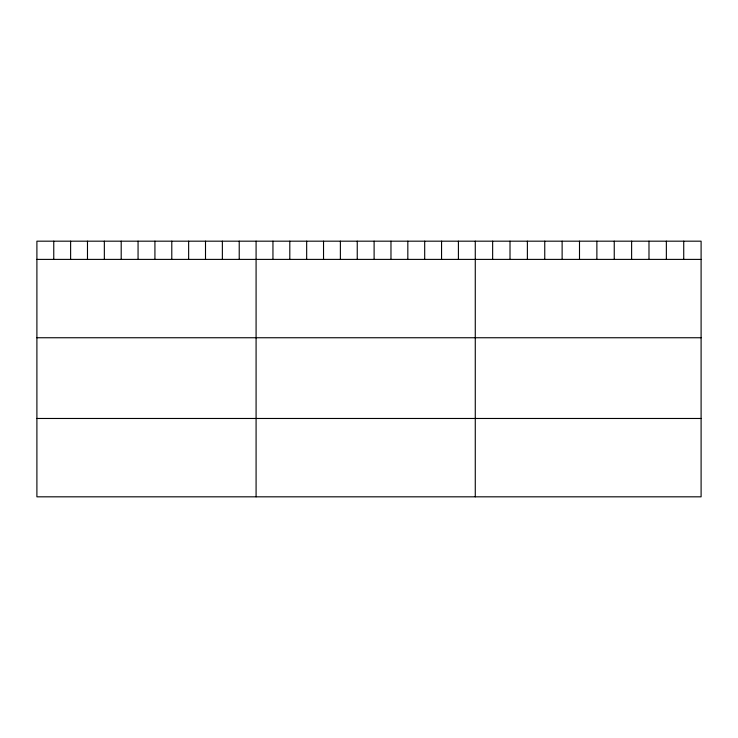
<?xml version="1.0" encoding="UTF-8"?>
<svg xmlns="http://www.w3.org/2000/svg" width="738" height="738" viewBox="0 0 738 738"><rect width="100%" height="100%" fill="white"/><g stroke="black" fill="none" stroke-linecap="round" stroke-linejoin="round"><path stroke-width="1.11" d="M701.1 259.398L701.1 496.822L36.9 496.822L36.9 241.178L701.1 241.178L701.1 259.398L36.9 259.398M36.9 337.746L701.1 337.746M36.9 418.474L701.1 418.474M683.729 241.178L683.729 259.398M666.359 241.178L666.359 259.398M648.988 241.178L648.988 259.398M631.617 241.178L631.617 259.398M614.247 241.178L614.247 259.398M596.876 241.178L596.876 259.398M579.496 241.178L579.496 259.398M562.125 241.178L562.125 259.398M544.755 241.178L544.755 259.398M527.384 241.178L527.384 259.398M510.013 241.178L510.013 259.398M492.643 241.178L492.643 259.398M475.272 241.178L475.272 496.822M458.409 241.178L458.409 259.398M441.555 241.178L441.555 259.398M424.691 241.178L424.691 259.398M407.828 241.178L407.828 259.398M390.974 241.178L390.974 259.398M374.111 241.178L374.111 259.398M357.247 241.178L357.247 259.398M340.384 241.178L340.384 259.398M323.53 241.178L323.53 259.398M306.667 241.178L306.667 259.398M289.803 241.178L289.803 259.398M272.949 241.178L272.949 259.398M256.086 241.178L256.086 496.822M239.223 241.178L239.223 259.398M222.369 241.178L222.369 259.398M205.505 241.178L205.505 259.398M188.642 241.178L188.642 259.398M171.788 241.178L171.788 259.398M154.925 241.178L154.925 259.398M138.061 241.178L138.061 259.398M121.198 241.178L121.198 259.398M104.344 241.178L104.344 259.398M87.481 241.178L87.481 259.398M70.617 241.178L70.617 259.398M53.763 241.178L53.763 259.398"/></g></svg>
